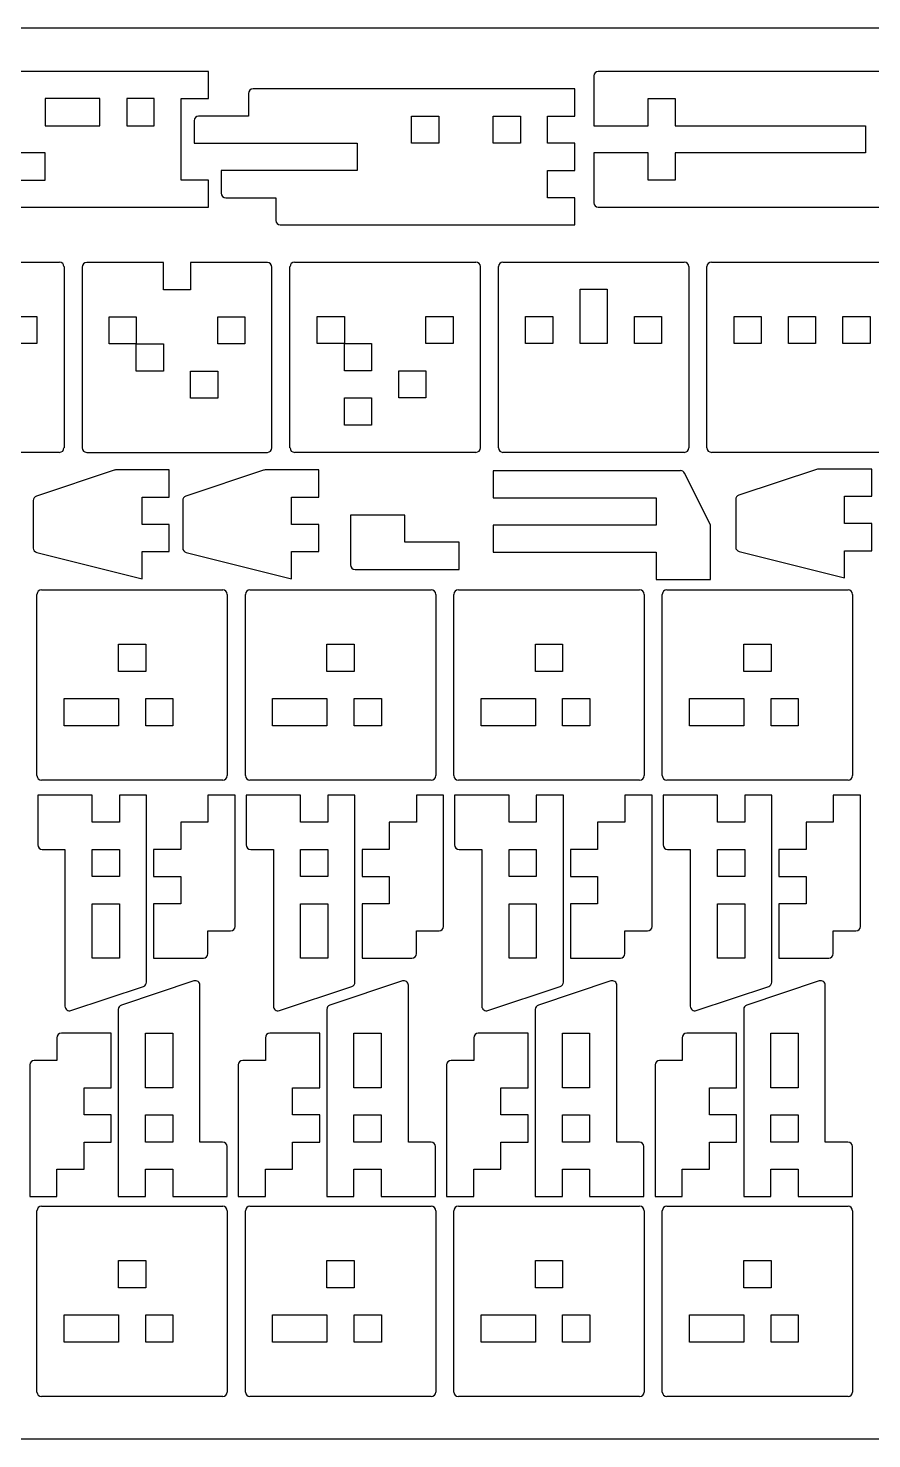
# Model space of a CAD drawing. Extents: x 0 to 610, y 0 to 305.
# Drawn here: x 183.3 to 365.6, y 0 to 304.8 of the extents above; entities that cross this region are included whole.
import ezdxf

# ---------------------------------------------------------------- set-up
doc = ezdxf.new("R2010")
doc.units = 0
doc.header["$MEASUREMENT"] = 0
doc.layers.add('FILLET', color=192, linetype='CONTINUOUS')
doc.layers.add('LAYER_04', color=98, linetype='CONTINUOUS')

msp = doc.modelspace()

# ---------------------------------------------------------------- linework, layer by layer
at = {"layer": 'FILLET'}
for p, q in [((222.24, 295.48), (164.46, 295.48)), ((222.24, 289.6), (222.24, 295.48)), ((305.5, 294.5), (305.5, 283.73)), ((376.01, 295.48), (306.48, 295.48)), ((198.74, 289.6), (186.98, 289.6)), ((186.98, 289.6), (186.98, 283.73)), ((198.74, 283.73), (198.74, 289.6)), ((210.49, 289.6), (204.61, 289.6)), ((204.61, 289.6), (204.61, 283.73)), ((210.49, 283.73), (210.49, 289.6)), ((216.36, 283.73), (216.36, 289.6)), ((216.36, 289.6), (222.24, 289.6)), ((230.9, 290.7), (230.9, 285.8)), ((301.41, 291.68), (231.88, 291.68)), ((301.41, 285.8), (301.41, 291.68)), ((317.25, 283.73), (317.25, 289.6)), ((317.25, 289.6), (323.13, 289.6)), ((323.13, 289.6), (323.13, 283.73)), ((186.98, 283.73), (198.74, 283.73)), ((204.61, 283.73), (210.49, 283.73)), ((216.36, 277.85), (216.36, 283.73)), ((219.15, 284.82), (219.15, 279.93)), ((230.9, 285.8), (220.13, 285.8)), ((266.16, 285.8), (272.03, 285.8)), ((266.16, 279.93), (266.16, 285.8)), ((272.03, 285.8), (272.03, 279.93)), ((283.78, 285.8), (289.66, 285.8)), ((283.78, 279.93), (283.78, 285.8)), ((289.66, 285.8), (289.66, 279.93)), ((295.53, 279.93), (295.53, 285.8)), ((295.53, 285.8), (301.41, 285.8)), ((305.5, 283.73), (317.25, 283.73)), ((323.13, 283.73), (364.26, 283.73)), ((364.26, 283.73), (364.26, 277.85)), ((186.98, 277.85), (175.23, 277.85)), ((186.98, 271.98), (186.98, 277.85)), ((216.36, 271.98), (216.36, 277.85)), ((219.15, 279.93), (254.4, 279.93)), ((254.4, 279.93), (254.4, 274.05)), ((272.03, 279.93), (266.16, 279.93)), ((289.66, 279.93), (283.78, 279.93)), ((301.41, 279.93), (295.53, 279.93)), ((301.41, 274.05), (301.41, 279.93)), ((317.25, 277.85), (305.5, 277.85)), ((305.5, 277.85), (305.5, 267.08)), ((317.25, 271.98), (317.25, 277.85)), ((364.26, 277.85), (323.13, 277.85)), ((323.13, 277.85), (323.13, 271.98)), ((175.23, 271.98), (186.98, 271.98)), ((222.24, 271.98), (216.36, 271.98)), ((222.24, 266.1), (222.24, 271.98)), ((254.4, 274.05), (225.03, 274.05)), ((225.03, 274.05), (225.03, 269.15)), ((295.53, 268.18), (295.53, 274.05)), ((295.53, 274.05), (301.41, 274.05)), ((323.13, 271.98), (317.25, 271.98)), ((164.46, 266.1), (222.24, 266.1)), ((226, 268.18), (236.78, 268.18)), ((236.78, 268.18), (236.78, 263.28)), ((301.41, 268.18), (295.53, 268.18)), ((301.41, 262.3), (301.41, 268.18)), ((306.48, 266.1), (376.01, 266.1)), ((237.76, 262.3), (301.41, 262.3)), ((150.88, 254.28), (190.05, 254.28)), ((191.03, 253.3), (191.03, 214.13)), ((194.95, 253.18), (194.95, 214.13)), ((212.52, 254.16), (195.93, 254.16)), ((212.52, 248.3), (212.52, 254.16)), ((234.98, 254.16), (218.38, 254.16)), ((218.38, 254.16), (218.38, 248.3)), ((235.96, 214.13), (235.96, 253.18)), ((239.87, 214.13), (239.87, 253.3)), ((240.85, 254.28), (280.03, 254.28)), ((281, 253.3), (281, 214.13)), ((284.92, 214.13), (284.92, 253.3)), ((285.9, 254.28), (325.07, 254.28)), ((326.05, 253.3), (326.05, 214.13)), ((329.97, 214.13), (329.97, 253.3)), ((330.95, 254.28), (370.12, 254.28)), ((218.38, 248.3), (212.52, 248.3)), ((302.55, 236.65), (302.55, 248.4)), ((302.55, 248.4), (308.42, 248.4)), ((308.42, 248.4), (308.42, 236.65)), ((179.28, 242.53), (185.15, 242.53)), ((185.15, 242.53), (185.15, 236.65)), ((200.81, 236.58), (200.81, 242.44)), ((200.81, 242.44), (206.66, 242.44)), ((206.66, 242.44), (206.66, 236.58)), ((224.24, 236.58), (224.24, 242.44)), ((224.24, 242.44), (230.1, 242.44)), ((230.1, 242.44), (230.1, 236.58)), ((245.75, 236.65), (245.75, 242.53)), ((245.75, 242.53), (251.63, 242.53)), ((251.63, 242.53), (251.63, 236.65)), ((269.25, 236.65), (269.25, 242.53)), ((269.25, 242.53), (275.13, 242.53)), ((275.13, 242.53), (275.13, 236.65)), ((290.8, 236.65), (290.8, 242.53)), ((290.8, 242.53), (296.67, 242.53)), ((296.67, 242.53), (296.67, 236.65)), ((314.3, 236.65), (314.3, 242.53)), ((314.3, 242.53), (320.18, 242.53)), ((320.18, 242.53), (320.18, 236.65)), ((335.84, 236.65), (335.84, 242.53)), ((335.84, 242.53), (341.72, 242.53)), ((341.72, 242.53), (341.72, 236.65)), ((347.6, 236.65), (347.6, 242.53)), ((347.6, 242.53), (353.47, 242.53)), ((353.47, 242.53), (353.47, 236.65)), ((359.35, 236.65), (359.35, 242.53)), ((359.35, 242.53), (365.22, 242.53)), ((365.22, 242.53), (365.22, 236.65)), ((185.15, 236.65), (179.28, 236.65)), ((206.66, 236.58), (200.81, 236.58)), ((206.66, 230.72), (206.66, 236.58)), ((206.66, 236.58), (212.52, 236.58)), ((212.52, 236.58), (212.52, 230.72)), ((230.1, 236.58), (224.24, 236.58)), ((251.63, 236.65), (245.75, 236.65)), ((251.63, 230.77), (251.63, 236.65)), ((251.63, 236.65), (257.5, 236.65)), ((257.5, 236.65), (257.5, 230.77)), ((275.13, 236.65), (269.25, 236.65)), ((296.67, 236.65), (290.8, 236.65)), ((308.42, 236.65), (302.55, 236.65)), ((320.18, 236.65), (314.3, 236.65)), ((341.72, 236.65), (335.84, 236.65)), ((353.47, 236.65), (347.6, 236.65)), ((365.22, 236.65), (359.35, 236.65)), ((212.52, 230.72), (206.66, 230.72)), ((218.38, 224.86), (218.38, 230.72)), ((218.38, 230.72), (224.24, 230.72)), ((224.24, 230.72), (224.24, 224.86)), ((257.5, 230.77), (251.63, 230.77)), ((263.38, 224.9), (263.38, 230.77)), ((263.38, 230.77), (269.25, 230.77)), ((269.25, 230.77), (269.25, 224.9)), ((224.24, 224.86), (218.38, 224.86)), ((251.63, 219.02), (251.63, 224.9)), ((251.63, 224.9), (257.5, 224.9)), ((257.5, 224.9), (257.5, 219.02)), ((269.25, 224.9), (263.38, 224.9)), ((257.5, 219.02), (251.63, 219.02)), ((190.05, 213.15), (150.88, 213.15)), ((195.93, 213.15), (234.98, 213.15)), ((280.03, 213.15), (240.85, 213.15)), ((325.07, 213.15), (285.9, 213.15)), ((370.12, 213.15), (330.95, 213.15)), ((201.88, 209.29), (185.07, 203.69)), ((213.78, 209.34), (202.19, 209.34)), ((213.78, 203.46), (213.78, 209.34)), ((234.17, 209.29), (217.37, 203.69)), ((246.07, 209.34), (234.48, 209.34)), ((246.07, 203.46), (246.07, 209.34)), ((324.28, 209.19), (283.75, 209.19)), ((283.75, 209.19), (283.75, 203.32)), ((330.65, 197.65), (325.15, 208.65)), ((353.68, 209.48), (336.87, 203.87)), ((365.58, 209.53), (353.99, 209.53)), ((365.58, 203.65), (365.58, 209.53)), ((184.4, 202.76), (184.4, 192.48)), ((207.91, 197.59), (207.91, 203.46)), ((207.91, 203.46), (213.78, 203.46)), ((216.7, 202.76), (216.7, 192.48)), ((240.2, 197.59), (240.2, 203.46)), ((240.2, 203.46), (246.07, 203.46)), ((283.75, 203.32), (319, 203.32)), ((319, 203.32), (319, 197.44)), ((336.2, 202.95), (336.2, 192.66)), ((359.7, 197.78), (359.7, 203.65)), ((359.7, 203.65), (365.58, 203.65)), ((252.95, 199.61), (252.95, 188.84)), ((264.7, 199.61), (252.95, 199.61)), ((264.7, 193.73), (264.7, 199.61)), ((213.78, 197.59), (207.91, 197.59)), ((213.78, 191.71), (213.78, 197.59)), ((246.07, 197.59), (240.2, 197.59)), ((246.07, 191.71), (246.07, 197.59)), ((319, 197.44), (283.75, 197.44)), ((283.75, 197.44), (283.75, 191.57)), ((330.76, 185.69), (330.76, 197.21)), ((365.58, 197.78), (359.7, 197.78)), ((365.58, 191.9), (365.58, 197.78)), ((276.45, 193.73), (264.7, 193.73)), ((276.45, 187.86), (276.45, 193.73)), ((185.15, 191.53), (207.91, 185.84)), ((207.91, 185.84), (207.91, 191.71)), ((207.91, 191.71), (213.78, 191.71)), ((217.44, 191.53), (240.2, 185.84)), ((240.2, 185.84), (240.2, 191.71)), ((240.2, 191.71), (246.07, 191.71)), ((283.75, 191.57), (319, 191.57)), ((319, 191.57), (319, 185.69)), ((336.94, 191.71), (359.7, 186.02)), ((359.7, 186.02), (359.7, 191.9)), ((359.7, 191.9), (365.58, 191.9)), ((253.93, 187.86), (276.45, 187.86)), ((186.17, 183.45), (225.34, 183.45)), ((231.22, 183.45), (270.39, 183.45)), ((276.26, 183.45), (315.43, 183.45)), ((319, 185.69), (330.76, 185.69)), ((321.31, 183.45), (360.48, 183.45)), ((185.19, 143.3), (185.19, 182.47)), ((226.32, 182.47), (226.32, 143.3)), ((230.24, 143.3), (230.24, 182.47)), ((271.37, 182.47), (271.37, 143.3)), ((275.28, 143.3), (275.28, 182.47)), ((316.41, 182.47), (316.41, 143.3)), ((320.33, 143.3), (320.33, 182.47)), ((361.46, 182.47), (361.46, 143.3)), ((202.82, 165.83), (202.82, 171.7)), ((202.82, 171.7), (208.69, 171.7)), ((208.69, 171.7), (208.69, 165.83)), ((247.86, 165.83), (247.86, 171.7)), ((247.86, 171.7), (253.74, 171.7)), ((253.74, 171.7), (253.74, 165.83)), ((292.91, 165.83), (292.91, 171.7)), ((292.91, 171.7), (298.79, 171.7)), ((298.79, 171.7), (298.79, 165.83)), ((337.96, 165.83), (337.96, 171.7)), ((337.96, 171.7), (343.83, 171.7)), ((343.83, 171.7), (343.83, 165.83)), ((208.69, 165.83), (202.82, 165.83)), ((253.74, 165.83), (247.86, 165.83)), ((298.79, 165.83), (292.91, 165.83)), ((343.83, 165.83), (337.96, 165.83)), ((191.07, 154.08), (191.07, 159.95)), ((191.07, 159.95), (202.82, 159.95)), ((202.82, 159.95), (202.82, 154.08)), ((208.69, 154.08), (208.69, 159.95)), ((208.69, 159.95), (214.57, 159.95)), ((214.57, 159.95), (214.57, 154.08)), ((236.11, 154.08), (236.11, 159.95)), ((236.11, 159.95), (247.86, 159.95)), ((247.86, 159.95), (247.86, 154.08)), ((253.74, 154.08), (253.74, 159.95)), ((253.74, 159.95), (259.62, 159.95)), ((259.62, 159.95), (259.62, 154.08)), ((281.16, 154.08), (281.16, 159.95)), ((281.16, 159.95), (292.91, 159.95)), ((292.91, 159.95), (292.91, 154.08)), ((298.79, 154.08), (298.79, 159.95)), ((298.79, 159.95), (304.66, 159.95)), ((304.66, 159.95), (304.66, 154.08)), ((326.21, 154.08), (326.21, 159.95)), ((326.21, 159.95), (337.96, 159.95)), ((337.96, 159.95), (337.96, 154.08)), ((343.83, 154.08), (343.83, 159.95)), ((343.83, 159.95), (349.71, 159.95)), ((349.71, 159.95), (349.71, 154.08)), ((202.82, 154.08), (191.07, 154.08)), ((214.57, 154.08), (208.69, 154.08)), ((247.86, 154.08), (236.11, 154.08)), ((259.62, 154.08), (253.74, 154.08)), ((292.91, 154.08), (281.16, 154.08)), ((304.66, 154.08), (298.79, 154.08)), ((337.96, 154.08), (326.21, 154.08)), ((349.71, 154.08), (343.83, 154.08)), ((225.34, 142.32), (186.17, 142.32)), ((270.39, 142.32), (231.22, 142.32)), ((315.43, 142.32), (276.26, 142.32)), ((360.48, 142.32), (321.31, 142.32)), ((197.11, 139.11), (185.36, 139.11)), ((185.36, 139.11), (185.36, 128.33)), ((197.11, 133.23), (197.11, 139.11)), ((208.86, 139.11), (202.99, 139.11)), ((202.99, 139.11), (202.99, 133.23)), ((208.86, 98.68), (208.86, 139.11)), ((228.02, 139.11), (222.14, 139.11)), ((222.14, 139.11), (222.14, 133.23)), ((228.02, 110.71), (228.02, 139.11)), ((242.16, 139.11), (230.41, 139.11)), ((230.41, 139.11), (230.41, 128.33)), ((242.16, 133.23), (242.16, 139.11)), ((253.91, 139.11), (248.03, 139.11)), ((248.03, 139.11), (248.03, 133.23)), ((253.91, 98.68), (253.91, 139.11)), ((273.06, 139.11), (267.19, 139.11)), ((267.19, 139.11), (267.19, 133.23)), ((273.06, 110.71), (273.06, 139.11)), ((287.2, 139.11), (275.45, 139.11)), ((275.45, 139.11), (275.45, 128.33)), ((287.2, 133.23), (287.2, 139.11)), ((298.95, 139.11), (293.08, 139.11)), ((293.08, 139.11), (293.08, 133.23)), ((298.95, 98.68), (298.95, 139.11)), ((318.11, 139.11), (312.24, 139.11)), ((312.24, 139.11), (312.24, 133.23)), ((318.11, 110.71), (318.11, 139.11)), ((332.25, 139.11), (320.5, 139.11)), ((320.5, 139.11), (320.5, 128.33)), ((332.25, 133.23), (332.25, 139.11)), ((344, 139.11), (338.13, 139.11)), ((338.13, 139.11), (338.13, 133.23)), ((344, 98.68), (344, 139.11)), ((363.16, 139.11), (357.28, 139.11)), ((357.28, 139.11), (357.28, 133.23)), ((363.16, 110.71), (363.16, 139.11)), ((202.99, 133.23), (197.11, 133.23)), ((222.14, 133.23), (216.27, 133.23)), ((216.27, 133.23), (216.27, 127.35)), ((248.03, 133.23), (242.16, 133.23)), ((267.19, 133.23), (261.31, 133.23)), ((261.31, 133.23), (261.31, 127.35)), ((293.08, 133.23), (287.2, 133.23)), ((312.24, 133.23), (306.36, 133.23)), ((306.36, 133.23), (306.36, 127.35)), ((338.13, 133.23), (332.25, 133.23)), ((357.28, 133.23), (351.41, 133.23)), ((351.41, 133.23), (351.41, 127.35)), ((186.34, 127.35), (191.23, 127.35)), ((191.23, 127.35), (191.23, 93.46)), ((197.11, 121.48), (197.11, 127.35)), ((197.11, 127.35), (202.99, 127.35)), ((202.99, 127.35), (202.99, 121.48)), ((216.27, 127.35), (210.39, 127.35)), ((210.39, 127.35), (210.39, 121.48)), ((231.38, 127.35), (236.28, 127.35)), ((236.28, 127.35), (236.28, 93.46)), ((242.16, 121.48), (242.16, 127.35)), ((242.16, 127.35), (248.03, 127.35)), ((248.03, 127.35), (248.03, 121.48)), ((261.31, 127.35), (255.44, 127.35)), ((255.44, 127.35), (255.44, 121.48)), ((276.43, 127.35), (281.33, 127.35)), ((281.33, 127.35), (281.33, 93.46)), ((287.2, 121.48), (287.2, 127.35)), ((287.2, 127.35), (293.08, 127.35)), ((293.08, 127.35), (293.08, 121.48)), ((306.36, 127.35), (300.48, 127.35)), ((300.48, 127.35), (300.48, 121.48)), ((321.48, 127.35), (326.37, 127.35)), ((326.37, 127.35), (326.37, 93.46)), ((332.25, 121.48), (332.25, 127.35)), ((332.25, 127.35), (338.13, 127.35)), ((338.13, 127.35), (338.13, 121.48)), ((351.41, 127.35), (345.53, 127.35)), ((345.53, 127.35), (345.53, 121.48)), ((202.99, 121.48), (197.11, 121.48)), ((210.39, 121.48), (216.27, 121.48)), ((216.27, 121.48), (216.27, 115.6)), ((248.03, 121.48), (242.16, 121.48)), ((255.44, 121.48), (261.31, 121.48)), ((261.31, 121.48), (261.31, 115.6)), ((293.08, 121.48), (287.2, 121.48)), ((300.48, 121.48), (306.36, 121.48)), ((306.36, 121.48), (306.36, 115.6)), ((338.13, 121.48), (332.25, 121.48)), ((345.53, 121.48), (351.41, 121.48)), ((351.41, 121.48), (351.41, 115.6)), ((197.11, 103.85), (197.11, 115.6)), ((197.11, 115.6), (202.99, 115.6)), ((202.99, 115.6), (202.99, 103.85)), ((216.27, 115.6), (210.39, 115.6)), ((210.39, 115.6), (210.39, 103.85)), ((242.16, 103.85), (242.16, 115.6)), ((242.16, 115.6), (248.03, 115.6)), ((248.03, 115.6), (248.03, 103.85)), ((261.31, 115.6), (255.44, 115.6)), ((255.44, 115.6), (255.44, 103.85)), ((287.2, 103.85), (287.2, 115.6)), ((287.2, 115.6), (293.08, 115.6)), ((293.08, 115.6), (293.08, 103.85)), ((306.36, 115.6), (300.48, 115.6)), ((300.48, 115.6), (300.48, 103.85)), ((332.25, 103.85), (332.25, 115.6)), ((332.25, 115.6), (338.13, 115.6)), ((338.13, 115.6), (338.13, 103.85)), ((351.41, 115.6), (345.53, 115.6)), ((345.53, 115.6), (345.53, 103.85)), ((222.14, 104.83), (222.14, 109.73)), ((222.14, 109.73), (227.04, 109.73)), ((267.19, 104.83), (267.19, 109.73)), ((267.19, 109.73), (272.08, 109.73)), ((312.24, 104.83), (312.24, 109.73)), ((312.24, 109.73), (317.13, 109.73)), ((357.28, 104.83), (357.28, 109.73)), ((357.28, 109.73), (362.18, 109.73)), ((202.99, 103.85), (197.11, 103.85)), ((210.39, 103.85), (221.16, 103.85)), ((248.03, 103.85), (242.16, 103.85)), ((255.44, 103.85), (266.21, 103.85)), ((293.08, 103.85), (287.2, 103.85)), ((300.48, 103.85), (311.26, 103.85)), ((338.13, 103.85), (332.25, 103.85)), ((345.53, 103.85), (356.3, 103.85)), ((192.52, 92.53), (208.19, 97.75)), ((219.11, 98.94), (203.44, 93.72)), ((220.4, 64.12), (220.4, 98.01)), ((237.57, 92.53), (253.24, 97.75)), ((264.16, 98.94), (248.49, 93.72)), ((265.45, 64.12), (265.45, 98.01)), ((282.62, 92.53), (298.29, 97.75)), ((309.21, 98.94), (293.54, 93.72)), ((310.5, 64.12), (310.5, 98.01)), ((327.66, 92.53), (343.33, 97.75)), ((354.25, 98.94), (338.59, 93.72)), ((355.54, 64.12), (355.54, 98.01)), ((202.77, 92.79), (202.77, 52.37)), ((247.82, 92.79), (247.82, 52.37)), ((292.87, 92.79), (292.87, 52.37)), ((337.92, 92.79), (337.92, 52.37)), ((189.49, 86.64), (189.49, 81.75)), ((201.25, 87.62), (190.47, 87.62)), ((201.25, 75.87), (201.25, 87.62)), ((208.65, 75.87), (208.65, 87.62)), ((208.65, 87.62), (214.53, 87.62)), ((214.53, 87.62), (214.53, 75.87)), ((234.54, 86.64), (234.54, 81.75)), ((246.29, 87.62), (235.52, 87.62)), ((246.29, 75.87), (246.29, 87.62)), ((253.7, 75.87), (253.7, 87.62)), ((253.7, 87.62), (259.57, 87.62)), ((259.57, 87.62), (259.57, 75.87)), ((279.59, 86.64), (279.59, 81.75)), ((291.34, 87.62), (280.57, 87.62)), ((291.34, 75.87), (291.34, 87.62)), ((298.74, 75.87), (298.74, 87.62)), ((298.74, 87.62), (304.62, 87.62)), ((304.62, 87.62), (304.62, 75.87)), ((324.64, 86.64), (324.64, 81.75)), ((336.39, 87.62), (325.61, 87.62)), ((336.39, 75.87), (336.39, 87.62)), ((343.79, 75.87), (343.79, 87.62)), ((343.79, 87.62), (349.67, 87.62)), ((349.67, 87.62), (349.67, 75.87)), ((183.62, 80.77), (183.62, 52.37)), ((189.49, 81.75), (184.6, 81.75)), ((228.67, 80.77), (228.67, 52.37)), ((234.54, 81.75), (229.65, 81.75)), ((273.71, 80.77), (273.71, 52.37)), ((279.59, 81.75), (274.69, 81.75)), ((318.76, 80.77), (318.76, 52.37)), ((324.64, 81.75), (319.74, 81.75)), ((195.37, 69.99), (195.37, 75.87)), ((195.37, 75.87), (201.25, 75.87)), ((214.53, 75.87), (208.65, 75.87)), ((240.42, 69.99), (240.42, 75.87)), ((240.42, 75.87), (246.29, 75.87)), ((259.57, 75.87), (253.7, 75.87)), ((285.46, 69.99), (285.46, 75.87)), ((285.46, 75.87), (291.34, 75.87)), ((304.62, 75.87), (298.74, 75.87)), ((330.51, 69.99), (330.51, 75.87)), ((330.51, 75.87), (336.39, 75.87)), ((349.67, 75.87), (343.79, 75.87)), ((201.25, 69.99), (195.37, 69.99)), ((201.25, 64.12), (201.25, 69.99)), ((208.65, 64.12), (208.65, 69.99)), ((208.65, 69.99), (214.53, 69.99)), ((214.53, 69.99), (214.53, 64.12)), ((246.29, 69.99), (240.42, 69.99)), ((246.29, 64.12), (246.29, 69.99)), ((253.7, 64.12), (253.7, 69.99)), ((253.7, 69.99), (259.57, 69.99)), ((259.57, 69.99), (259.57, 64.12)), ((291.34, 69.99), (285.46, 69.99)), ((291.34, 64.12), (291.34, 69.99)), ((298.74, 64.12), (298.74, 69.99)), ((298.74, 69.99), (304.62, 69.99)), ((304.62, 69.99), (304.62, 64.12)), ((336.39, 69.99), (330.51, 69.99)), ((336.39, 64.12), (336.39, 69.99)), ((343.79, 64.12), (343.79, 69.99)), ((343.79, 69.99), (349.67, 69.99)), ((349.67, 69.99), (349.67, 64.12)), ((195.37, 58.24), (195.37, 64.12)), ((195.37, 64.12), (201.25, 64.12)), ((214.53, 64.12), (208.65, 64.12)), ((225.3, 64.12), (220.4, 64.12)), ((240.42, 58.24), (240.42, 64.12)), ((240.42, 64.12), (246.29, 64.12)), ((259.57, 64.12), (253.7, 64.12)), ((270.35, 64.12), (265.45, 64.12)), ((285.46, 58.24), (285.46, 64.12)), ((285.46, 64.12), (291.34, 64.12)), ((304.62, 64.12), (298.74, 64.12)), ((315.39, 64.12), (310.5, 64.12)), ((330.51, 58.24), (330.51, 64.12)), ((330.51, 64.12), (336.39, 64.12)), ((349.67, 64.12), (343.79, 64.12)), ((360.44, 64.12), (355.54, 64.12)), ((226.28, 52.37), (226.28, 63.14)), ((271.32, 52.37), (271.32, 63.14)), ((316.37, 52.37), (316.37, 63.14)), ((361.42, 52.37), (361.42, 63.14)), ((189.49, 52.37), (189.49, 58.24)), ((189.49, 58.24), (195.37, 58.24)), ((208.65, 52.37), (208.65, 58.24)), ((208.65, 58.24), (214.53, 58.24)), ((214.53, 58.24), (214.53, 52.37)), ((234.54, 52.37), (234.54, 58.24)), ((234.54, 58.24), (240.42, 58.24)), ((253.7, 52.37), (253.7, 58.24)), ((253.7, 58.24), (259.57, 58.24)), ((259.57, 58.24), (259.57, 52.37)), ((279.59, 52.37), (279.59, 58.24)), ((279.59, 58.24), (285.46, 58.24)), ((298.74, 52.37), (298.74, 58.24)), ((298.74, 58.24), (304.62, 58.24)), ((304.62, 58.24), (304.62, 52.37)), ((324.64, 52.37), (324.64, 58.24)), ((324.64, 58.24), (330.51, 58.24)), ((343.79, 52.37), (343.79, 58.24)), ((343.79, 58.24), (349.67, 58.24)), ((349.67, 58.24), (349.67, 52.37)), ((183.62, 52.37), (189.49, 52.37)), ((202.77, 52.37), (208.65, 52.37)), ((214.53, 52.37), (226.28, 52.37)), ((228.67, 52.37), (234.54, 52.37)), ((247.82, 52.37), (253.7, 52.37)), ((259.57, 52.37), (271.32, 52.37)), ((273.71, 52.37), (279.59, 52.37)), ((292.87, 52.37), (298.74, 52.37)), ((304.62, 52.37), (316.37, 52.37)), ((318.76, 52.37), (324.64, 52.37)), ((337.92, 52.37), (343.79, 52.37)), ((349.67, 52.37), (361.42, 52.37)), ((185.19, 10.1), (185.19, 49.27)), ((186.17, 50.25), (225.34, 50.25)), ((226.32, 49.27), (226.32, 10.1)), ((230.24, 10.1), (230.24, 49.27)), ((231.22, 50.25), (270.39, 50.25)), ((271.37, 49.27), (271.37, 10.1)), ((275.28, 10.1), (275.28, 49.27)), ((276.26, 50.25), (315.43, 50.25)), ((316.41, 49.27), (316.41, 10.1)), ((320.33, 10.1), (320.33, 49.27)), ((321.31, 50.25), (360.48, 50.25)), ((361.46, 49.27), (361.46, 10.1)), ((202.82, 32.62), (202.82, 38.5)), ((202.82, 38.5), (208.69, 38.5)), ((208.69, 38.5), (208.69, 32.62)), ((247.86, 32.62), (247.86, 38.5)), ((247.86, 38.5), (253.74, 38.5)), ((253.74, 38.5), (253.74, 32.62)), ((292.91, 32.62), (292.91, 38.5)), ((292.91, 38.5), (298.79, 38.5)), ((298.79, 38.5), (298.79, 32.62)), ((337.96, 32.62), (337.96, 38.5)), ((337.96, 38.5), (343.83, 38.5)), ((343.83, 38.5), (343.83, 32.62)), ((208.69, 32.62), (202.82, 32.62)), ((253.74, 32.62), (247.86, 32.62)), ((298.79, 32.62), (292.91, 32.62)), ((343.83, 32.62), (337.96, 32.62)), ((191.07, 20.87), (191.07, 26.75)), ((191.07, 26.75), (202.82, 26.75)), ((202.82, 26.75), (202.82, 20.87)), ((208.69, 20.87), (208.69, 26.75)), ((208.69, 26.75), (214.57, 26.75)), ((214.57, 26.75), (214.57, 20.87)), ((236.11, 20.87), (236.11, 26.75)), ((236.11, 26.75), (247.86, 26.75)), ((247.86, 26.75), (247.86, 20.87)), ((253.74, 20.87), (253.74, 26.75)), ((253.74, 26.75), (259.62, 26.75)), ((259.62, 26.75), (259.62, 20.87)), ((281.16, 20.87), (281.16, 26.75)), ((281.16, 26.75), (292.91, 26.75)), ((292.91, 26.75), (292.91, 20.87)), ((298.79, 20.87), (298.79, 26.75)), ((298.79, 26.75), (304.66, 26.75)), ((304.66, 26.75), (304.66, 20.87)), ((326.21, 20.87), (326.21, 26.75)), ((326.21, 26.75), (337.96, 26.75)), ((337.96, 26.75), (337.96, 20.87)), ((343.83, 20.87), (343.83, 26.75)), ((343.83, 26.75), (349.71, 26.75)), ((349.71, 26.75), (349.71, 20.87)), ((202.82, 20.87), (191.07, 20.87)), ((214.57, 20.87), (208.69, 20.87)), ((247.86, 20.87), (236.11, 20.87)), ((259.62, 20.87), (253.74, 20.87)), ((292.91, 20.87), (281.16, 20.87)), ((304.66, 20.87), (298.79, 20.87)), ((337.96, 20.87), (326.21, 20.87)), ((349.71, 20.87), (343.83, 20.87)), ((225.34, 9.12), (186.17, 9.12)), ((270.39, 9.12), (231.22, 9.12)), ((315.43, 9.12), (276.26, 9.12)), ((360.48, 9.12), (321.31, 9.12))]:
    msp.add_line(p, q, dxfattribs=at)
for centre, start, end in [((306.48, 294.5), 90, 180), ((231.88, 290.7), 90, 180), ((220.13, 284.82), 90, 180), ((226, 269.15), 180, 270), ((306.48, 267.08), 180, 270), ((237.76, 263.28), 180, 270), ((190.05, 253.3), 0, 90), ((195.93, 253.18), 90, 180), ((234.98, 253.18), 0, 90), ((240.85, 253.3), 90, 180), ((280.03, 253.3), 0, 90), ((285.9, 253.3), 90, 180), ((325.07, 253.3), 0, 90), ((330.95, 253.3), 90, 180), ((190.05, 214.13), 270, 0), ((195.93, 214.13), 180, 270), ((234.98, 214.13), 270, 360), ((240.85, 214.13), 180, 270), ((280.03, 214.13), 270, 0), ((285.9, 214.13), 180, 270), ((325.07, 214.13), 270, 0), ((330.95, 214.13), 180, 270), ((202.19, 208.36), 90, 108.4349), ((234.48, 208.36), 90, 108.4349), ((324.28, 208.22), 26.5651, 90), ((353.99, 208.55), 90, 108.4349), ((185.38, 202.76), 108.4349, 180), ((217.67, 202.76), 108.4349, 180), ((337.18, 202.95), 108.4349, 180), ((329.78, 197.21), 0, 26.5651), ((185.38, 192.48), 180, 255.9638), ((217.67, 192.48), 180, 255.9638), ((337.18, 192.66), 180, 255.9638), ((253.93, 188.84), 180, 270), ((186.17, 182.47), 90, 180), ((225.34, 182.47), 0, 90), ((231.22, 182.47), 90, 180), ((270.39, 182.47), 0, 90), ((276.26, 182.47), 90, 180), ((315.43, 182.47), 0, 90), ((321.31, 182.47), 90, 180), ((360.48, 182.47), 0, 90), ((186.17, 143.3), 180, 270), ((225.34, 143.3), 270, 0), ((231.22, 143.3), 180, 270), ((270.39, 143.3), 270, 0), ((276.26, 143.3), 180, 270), ((315.43, 143.3), 270, 0), ((321.31, 143.3), 180, 270), ((360.48, 143.3), 270, 0), ((186.34, 128.33), 180, 270), ((231.38, 128.33), 180, 270), ((276.43, 128.33), 180, 270), ((321.48, 128.33), 180, 270), ((227.04, 110.71), 270, 0), ((272.08, 110.71), 270, 0), ((317.13, 110.71), 270, 0), ((362.18, 110.71), 270, 0), ((221.16, 104.83), 270, 0), ((266.21, 104.83), 270, 0), ((311.26, 104.83), 270, 0), ((356.3, 104.83), 270, 0), ((207.88, 98.68), 288.4349, 0), ((219.42, 98.01), 0, 108.4349), ((252.93, 98.68), 288.4349, 0), ((264.47, 98.01), 0, 108.4349), ((297.98, 98.68), 288.4349, 0), ((309.52, 98.01), 0, 108.4349), ((343.02, 98.68), 288.4349, 0), ((354.56, 98.01), 0, 108.4349), ((192.21, 93.46), 180, 288.4349), ((203.75, 92.79), 108.4349, 180), ((237.26, 93.46), 180, 288.4349), ((248.8, 92.79), 108.4349, 180), ((282.31, 93.46), 180, 288.4349), ((293.85, 92.79), 108.4349, 180), ((327.35, 93.46), 180, 288.4349), ((338.9, 92.79), 108.4349, 180), ((190.47, 86.64), 90, 180), ((235.52, 86.64), 90, 180), ((280.57, 86.64), 90, 180), ((325.61, 86.64), 90, 180), ((184.6, 80.77), 90, 180), ((229.65, 80.77), 90, 180), ((274.69, 80.77), 90, 180), ((319.74, 80.77), 90, 180), ((225.3, 63.14), 360, 90), ((270.35, 63.14), 360, 90), ((315.39, 63.14), 360, 90), ((360.44, 63.14), 360, 90), ((186.17, 49.27), 90, 180), ((225.34, 49.27), 0, 90), ((231.22, 49.27), 90, 180), ((270.39, 49.27), 0, 90), ((276.26, 49.27), 90, 180), ((315.43, 49.27), 0, 90), ((321.31, 49.27), 90, 180), ((360.48, 49.27), 0, 90), ((186.17, 10.1), 180, 270), ((225.34, 10.1), 270, 0), ((231.22, 10.1), 180, 270), ((270.39, 10.1), 270, 0), ((276.26, 10.1), 180, 270), ((315.43, 10.1), 270, 0), ((321.31, 10.1), 180, 270), ((360.48, 10.1), 270, 0)]:
    msp.add_arc(centre, 0.979, start, end, dxfattribs=at)
at = {"layer": 'LAYER_04'}
for p, q in [((609.6, 304.8), (0, 304.8)), ((0, 0), (609.6, 0))]:
    msp.add_line(p, q, dxfattribs=at)

doc.saveas('drawing.dxf')
